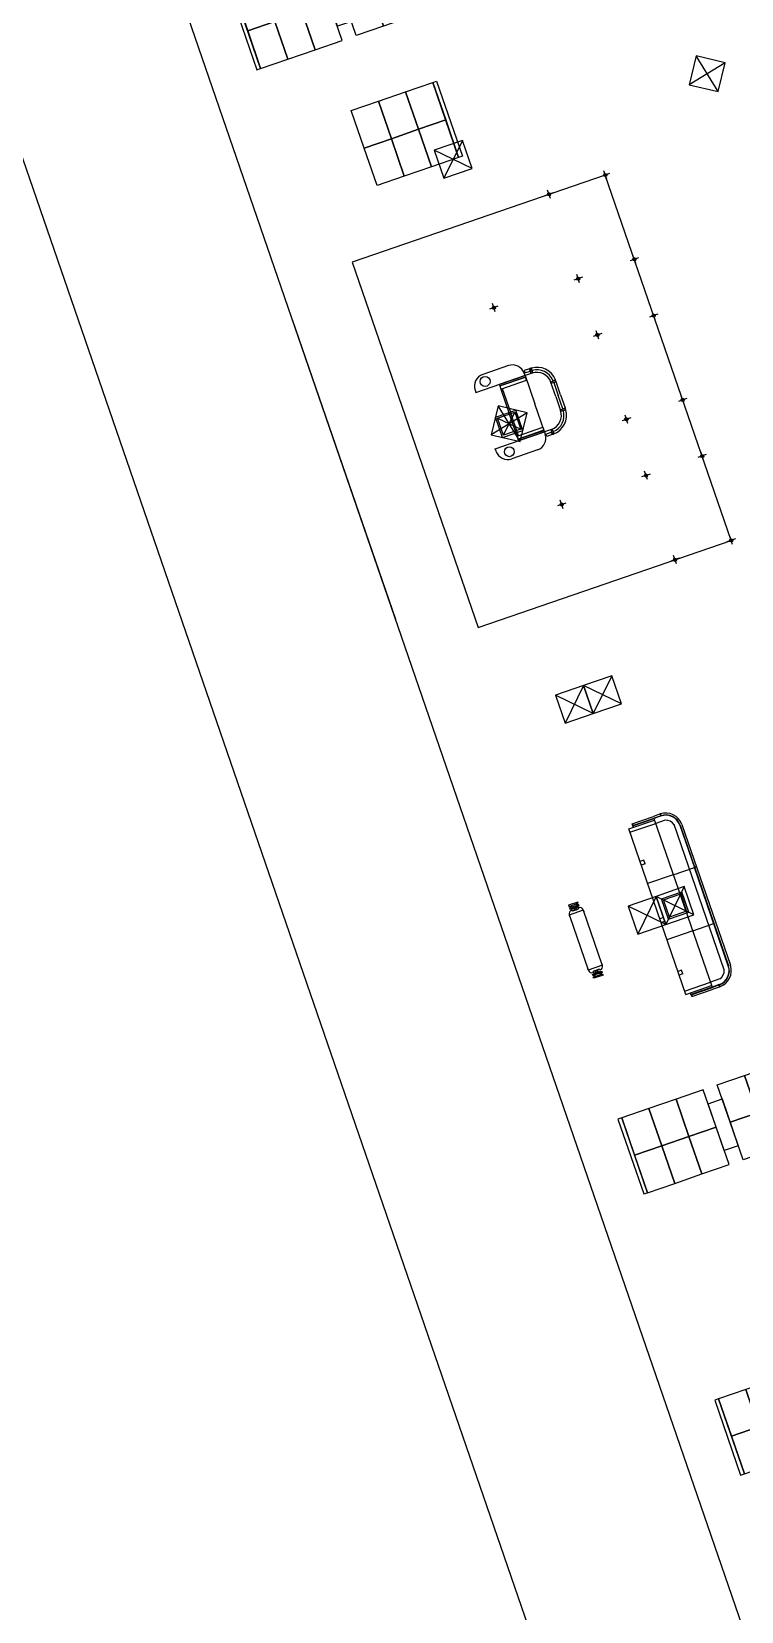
# Model space of a CAD drawing. Extents: x 809431 to 809707, y 818703 to 819368.
# Drawn here: x 809463.38 to 809477.7, y 819239.22 to 819271.11 of the extents above; entities that cross this region are included whole.
import ezdxf

# ---------------------------------------------------------------- set-up
doc = ezdxf.new("R2010")
doc.units = 0
for name, color, linetype in [('Fix Furn', 7, 'Continuous'), ('Int Glaze', 7, 'Continuous'), ('MAJ082__', 7, 'Continuous'), ('MAJ230__', 7, 'Continuous'), ('MAJ341__', 7, 'Continuous'), ('MAJ342__', 7, 'Continuous'), ('MAJ430_B', 7, 'Continuous'), ('MAJ430_W', 7, 'Continuous'), ('MAJ724__', 7, 'Continuous'), ('MAJ971__', 7, 'Continuous'), ('MMH296__', 7, 'Continuous')]:
    doc.layers.add(name, color=color, linetype=linetype)

# ---------------------------------------------------------------- blocks, each defined once
blk = doc.blocks.new('2x5-Seater')
at = {"layer": 'Fix Furn'}
for points in [[(238.683, 161.455), (238.683, 161.375), (237.083, 161.375), (237.083, 161.455)], [(237.883, 161.375), (237.883, 160.795), (237.083, 160.795), (237.083, 161.375)], [(238.683, 161.375), (238.683, 160.795), (237.883, 160.795), (237.883, 161.375)], [(237.883, 160.795), (237.883, 160.215), (237.083, 160.215), (237.083, 160.795)], [(238.683, 160.795), (238.683, 160.215), (237.883, 160.215), (237.883, 160.795)], [(238.383, 159.915), (237.383, 159.915), (237.383, 160.215), (238.383, 160.215)], [(237.883, 159.335), (237.883, 159.915), (237.083, 159.915), (237.083, 159.335)], [(238.683, 159.335), (238.683, 159.915), (237.883, 159.915), (237.883, 159.335)], [(237.883, 158.755), (237.883, 159.335), (237.083, 159.335), (237.083, 158.755)], [(238.683, 158.755), (238.683, 159.335), (237.883, 159.335), (237.883, 158.755)], [(237.883, 158.175), (237.883, 158.755), (237.083, 158.755), (237.083, 158.175)], [(238.683, 158.175), (238.683, 158.755), (237.883, 158.755), (237.883, 158.175)], [(238.683, 158.095), (238.683, 158.175), (237.083, 158.175), (237.083, 158.095)]]:
    blk.add_lwpolyline(points, close=True, dxfattribs=at)
blk = doc.blocks.new('6-Seater without table')
at = {"layer": 'Fix Furn'}
for points in [[(604.684, 150.957), (604.684, 150.877), (603.084, 150.877), (603.084, 150.957)], [(603.884, 150.877), (603.884, 150.297), (603.084, 150.297), (603.084, 150.877)], [(604.684, 150.877), (604.684, 150.297), (603.884, 150.297), (603.884, 150.877)], [(603.884, 150.297), (603.884, 149.717), (603.084, 149.717), (603.084, 150.297)], [(604.684, 150.297), (604.684, 149.717), (603.884, 149.717), (603.884, 150.297)], [(603.884, 149.717), (603.884, 149.137), (603.084, 149.137), (603.084, 149.717)], [(604.684, 149.717), (604.684, 149.137), (603.884, 149.137), (603.884, 149.717)]]:
    blk.add_lwpolyline(points, close=True, dxfattribs=at)

msp = doc.modelspace()

# ---------------------------------------------------------------- linework, layer by layer
at = {"layer": 'Int Glaze'}
for p, q in [((809474.229, 819253.281), (809474.241, 819253.248)), ((809474.514, 819253.374), (809474.231, 819253.276)), ((809474.241, 819253.248), (809474.234, 819253.267)), ((809474.256, 819253.402), (809474.271, 819253.407)), ((809474.271, 819253.407), (809474.402, 819253.452)), ((809474.273, 819253.37), (809474.286, 819253.375)), ((809474.286, 819253.375), (809474.292, 819253.356)), ((809474.417, 819253.399), (809474.292, 819253.356)), ((809474.402, 819253.452), (809474.417, 819253.457)), ((809474.424, 819253.422), (809474.411, 819253.418)), ((809474.411, 819253.418), (809474.417, 819253.399)), ((809474.513, 819253.379), (809474.524, 819253.346)), ((809474.524, 819253.346), (809474.518, 819253.365)), ((809474.888, 819252.289), (809474.524, 819253.346)), ((809474.241, 819253.248), (809474.604, 819252.191)), ((809474.616, 819252.158), (809474.604, 819252.191)), ((809474.604, 819252.191), (809474.611, 819252.172)), ((809474.898, 819252.261), (809474.614, 819252.163)), ((809474.705, 819252.115), (809474.718, 819252.119)), ((809474.836, 819252.181), (809474.711, 819252.138)), ((809474.718, 819252.119), (809474.711, 819252.138)), ((809474.711, 819252.08), (809474.726, 819252.085)), ((809474.726, 819252.085), (809474.857, 819252.13)), ((809474.843, 819252.162), (809474.836, 819252.181)), ((809474.856, 819252.167), (809474.843, 819252.162)), ((809474.857, 819252.13), (809474.872, 819252.135)), ((809474.899, 819252.256), (809474.888, 819252.289)), ((809474.888, 819252.289), (809474.895, 819252.27))]:
    msp.add_line(p, q, dxfattribs=at)
for points in [[(809474.216, 819253.472), (809474.224, 819253.449), (809474.413, 819253.514), (809474.405, 819253.537)], [(809474.234, 819253.42), (809474.242, 819253.397), (809474.431, 819253.462), (809474.423, 819253.485)], [(809474.253, 819253.427), (809474.243, 819253.455), (809474.267, 819253.463), (809474.277, 819253.435)], [(809474.404, 819253.433), (809474.398, 819253.45), (809474.275, 819253.408), (809474.281, 819253.391)], [(809474.388, 819253.389), (809474.385, 819253.395), (809474.319, 819253.372), (809474.322, 819253.366)], [(809474.369, 819253.39), (809474.36, 819253.418), (809474.326, 819253.406), (809474.335, 819253.378)], [(809474.404, 819253.479), (809474.395, 819253.507), (809474.371, 819253.499), (809474.381, 819253.471)], [(809474.705, 819252.052), (809474.697, 819252.075), (809474.886, 819252.14), (809474.894, 819252.117)], [(809474.723, 819252), (809474.715, 819252.023), (809474.904, 819252.088), (809474.912, 819252.065)], [(809474.847, 819252.146), (809474.853, 819252.129), (809474.73, 819252.087), (809474.724, 819252.104)], [(809474.724, 819252.058), (809474.734, 819252.03), (809474.758, 819252.038), (809474.748, 819252.066)], [(809474.807, 819252.171), (809474.809, 819252.164), (809474.743, 819252.142), (809474.741, 819252.148)], [(809474.793, 819252.159), (809474.803, 819252.131), (809474.769, 819252.119), (809474.759, 819252.147)], [(809474.876, 819252.11), (809474.885, 819252.082), (809474.862, 819252.074), (809474.852, 819252.102)]]:
    msp.add_lwpolyline(points, close=True, dxfattribs=at)
for points in [[(809474.411, 819253.418), (809474.417, 819253.399), (809474.388, 819253.389), (809474.385, 819253.395), (809474.369, 819253.39), (809474.36, 819253.418), (809474.404, 819253.433), (809474.398, 819253.45), (809474.431, 819253.462), (809474.423, 819253.485), (809474.404, 819253.479), (809474.395, 819253.507), (809474.413, 819253.514), (809474.405, 819253.537), (809474.216, 819253.472), (809474.224, 819253.449), (809474.243, 819253.455), (809474.253, 819253.427), (809474.234, 819253.42), (809474.242, 819253.397), (809474.275, 819253.408), (809474.281, 819253.391), (809474.326, 819253.406), (809474.335, 819253.378), (809474.319, 819253.372), (809474.322, 819253.366), (809474.292, 819253.356), (809474.286, 819253.375)], [(809474.843, 819252.162), (809474.836, 819252.181), (809474.807, 819252.171), (809474.809, 819252.164), (809474.793, 819252.159), (809474.803, 819252.131), (809474.847, 819252.146), (809474.853, 819252.129), (809474.886, 819252.14), (809474.894, 819252.117), (809474.876, 819252.11), (809474.885, 819252.082), (809474.904, 819252.088), (809474.912, 819252.065), (809474.723, 819252), (809474.715, 819252.023), (809474.734, 819252.03), (809474.724, 819252.058), (809474.705, 819252.052), (809474.697, 819252.075), (809474.73, 819252.087), (809474.724, 819252.104), (809474.769, 819252.119), (809474.759, 819252.147), (809474.743, 819252.142), (809474.741, 819252.148), (809474.711, 819252.138), (809474.718, 819252.119)]]:
    msp.add_lwpolyline(points, dxfattribs=at)
for centre, start, end in [((809474.295, 819253.304), 109, 199), ((809474.447, 819253.356), 19, 109), ((809474.682, 819252.181), 199, 289), ((809474.833, 819252.233), 289, 19)]:
    msp.add_arc(centre, 0.07, start, end, dxfattribs=at)
at = {"layer": 'MAJ082__'}
msp.add_lwpolyline([(809474.958, 819268.213), (809469.852, 819266.455), (809472.391, 819259.08), (809477.497, 819260.838)], close=True, dxfattribs=at)
at = {"layer": 'MAJ230__'}
msp.add_line((809434.723, 819363.79), (809487.26, 819211.212), dxfattribs=at)
at = {"layer": 'MAJ341__'}
for p, q in [((809475.043, 819268.242), (809474.873, 819268.183)), ((809474.987, 819268.128), (809474.928, 819268.298)), ((809473.908, 819267.851), (809473.738, 819267.793)), ((809473.852, 819267.737), (809473.794, 819267.907)), ((809475.629, 819266.54), (809475.459, 819266.481)), ((809475.573, 819266.426), (809475.514, 819266.596)), ((809474.494, 819266.149), (809474.324, 819266.091)), ((809474.438, 819266.035), (809474.38, 819266.205)), ((809472.792, 819265.563), (809472.622, 819265.505)), ((809472.737, 819265.449), (809472.678, 819265.619)), ((809476.02, 819265.405), (809475.849, 819265.347)), ((809475.964, 819265.291), (809475.905, 819265.461)), ((809474.829, 819264.9), (809474.771, 819265.07)), ((809474.885, 819265.015), (809474.715, 819264.956)), ((809476.606, 819263.703), (809476.435, 819263.645)), ((809476.55, 819263.589), (809476.491, 819263.759)), ((809475.471, 819263.313), (809475.301, 819263.254)), ((809475.415, 819263.198), (809475.357, 819263.369)), ((809476.996, 819262.569), (809476.826, 819262.51)), ((809476.94, 819262.454), (809476.882, 819262.625)), ((809475.806, 819262.064), (809475.747, 819262.234)), ((809475.862, 819262.178), (809475.691, 819262.12)), ((809474.16, 819261.592), (809473.99, 819261.534)), ((809474.104, 819261.478), (809474.045, 819261.648)), ((809477.527, 819260.752), (809477.468, 819260.923)), ((809477.582, 819260.867), (809477.412, 819260.808)), ((809476.448, 819260.476), (809476.277, 819260.418)), ((809476.392, 819260.362), (809476.333, 819260.532))]:
    msp.add_line(p, q, dxfattribs=at)
for centre in [(809474.958, 819268.213), (809473.823, 819267.822), (809475.544, 819266.511), (809474.409, 819266.12), (809472.707, 819265.534), (809475.934, 819265.376), (809474.8, 819264.985), (809476.52, 819263.674), (809475.386, 819263.283), (809476.911, 819262.54), (809475.777, 819262.149), (809474.075, 819261.563), (809477.497, 819260.838), (809476.363, 819260.447)]:
    msp.add_circle(centre, 0.0317, dxfattribs=at)
at = {"layer": 'MAJ342__'}
for p, q in [((809473.427, 819264.304), (809473.318, 819264.267)), ((809473.318, 819264.267), (809473.334, 819264.22)), ((809473.334, 819264.22), (809473.443, 819264.257)), ((809473.461, 819264.207), (809473.427, 819264.304)), ((809473.446, 819264.311), (809473.432, 819264.306)), ((809473.465, 819264.208), (809473.432, 819264.306)), ((809473.494, 819264.218), (809473.46, 819264.315)), ((809473.498, 819264.22), (809473.465, 819264.317)), ((809473.855, 819264.041), (809473.953, 819264.075)), ((809473.866, 819264.013), (809473.963, 819264.047)), ((809473.904, 819264.063), (809473.951, 819264.08)), ((809473.917, 819264.026), (809473.965, 819264.042)), ((809473.917, 819264.026), (809474.008, 819263.761)), ((809473.919, 819264.031), (809473.92, 819264.027)), ((809473.963, 819264.047), (809473.958, 819264.061)), ((809473.962, 819264.041), (809473.96, 819264.046)), ((809474.056, 819263.777), (809473.965, 819264.042)), ((809474.056, 819263.777), (809474.147, 819263.513)), ((809474.1, 819263.496), (809474.008, 819263.761)), ((809474.051, 819263.474), (809474.149, 819263.508)), ((809474.061, 819263.446), (809474.158, 819263.479)), ((809474.1, 819263.496), (809474.147, 819263.513)), ((809474.104, 819263.493), (809474.102, 819263.497)), ((809474.112, 819263.458), (809474.16, 819263.475)), ((809474.144, 819263.512), (809474.146, 819263.507)), ((809474.149, 819263.508), (809474.153, 819263.494)), ((809473.76, 819262.985), (809473.868, 819263.022)), ((809473.776, 819262.937), (809473.76, 819262.985)), ((809473.885, 819262.975), (809473.776, 819262.937)), ((809473.856, 819263.074), (809473.889, 819262.977)), ((809473.868, 819263.022), (809473.885, 819262.975)), ((809473.884, 819263.084), (809473.918, 819262.987)), ((809473.904, 819262.981), (809473.889, 819262.977)), ((809473.906, 819263.036), (809473.922, 819262.988))]:
    msp.add_line(p, q, dxfattribs=at)
for points in [[(809473.433, 819264.303), (809473.428, 819264.301)], [(809473.442, 819264.26), (809473.447, 819264.261)], [(809473.869, 819263.019), (809473.874, 819263.021)], [(809473.888, 819262.979), (809473.884, 819262.978)]]:
    msp.add_lwpolyline(points, dxfattribs=at)
for centre, radius, start, end in [((809473.577, 819263.93), 0.403, 106.8669, 109), ((809473.577, 819263.93), 0.4, 106.134, 106.8509), ((809473.577, 819263.93), 0.403, 21.8446, 106.1554), ((809473.577, 819263.93), 0.356, 105.7795, 106.5852), ((809473.577, 819263.93), 0.353, 22.2479, 105.7521), ((809473.577, 819263.93), 0.356, 21.4148, 22.2205), ((809473.577, 819263.93), 0.4, 21.1491, 21.866), ((809473.577, 819263.93), 0.403, 19, 21.1331), ((809473.772, 819263.362), 0.353, 292.2479, 15.7521), ((809473.772, 819263.362), 0.403, 291.8446, 16.1554), ((809473.772, 819263.362), 0.356, 15.7795, 16.5852), ((809473.772, 819263.362), 0.403, 16.8669, 19), ((809473.772, 819263.362), 0.4, 16.134, 16.8509), ((809473.772, 819263.362), 0.356, 291.4148, 292.2205), ((809473.772, 819263.362), 0.403, 289, 291.1331), ((809473.772, 819263.362), 0.4, 291.1491, 291.866)]:
    msp.add_arc(centre, radius, start, end, dxfattribs=at)
at = {"layer": 'MAJ430_B'}
for p, q in [((809477.375, 819270.481), (809476.652, 819270.037)), ((809477.235, 819269.898), (809476.791, 819270.621)), ((809472.073, 819268.912), (809471.701, 819268.149)), ((809472.269, 819268.344), (809471.506, 819268.716)), ((809473.24, 819262.832), (809472.795, 819263.555)), ((809473.379, 819263.415), (809472.656, 819262.971)), ((809475.086, 819258.104), (809474.714, 819257.341)), ((809474.519, 819257.908), (809474.147, 819257.146)), ((809475.281, 819257.536), (809474.519, 819257.908)), ((809474.714, 819257.341), (809473.951, 819257.713)), ((809475.984, 819253.653), (809475.612, 819252.891)), ((809476.746, 819253.281), (809475.984, 819253.653)), ((809476.551, 819253.849), (809476.179, 819253.086)), ((809476.179, 819253.086), (809475.416, 819253.458))]:
    msp.add_line(p, q, dxfattribs=at)
for points in [[(809476.791, 819270.621), (809476.652, 819270.037), (809477.235, 819269.898), (809477.375, 819270.481)], [(809471.506, 819268.716), (809471.701, 819268.149), (809472.269, 819268.344), (809472.073, 819268.912)], [(809472.795, 819263.555), (809472.656, 819262.971), (809473.24, 819262.832), (809473.379, 819263.415)], [(809474.519, 819257.908), (809474.714, 819257.341), (809475.281, 819257.536), (809475.086, 819258.104)], [(809473.951, 819257.713), (809474.147, 819257.146), (809474.714, 819257.341), (809474.519, 819257.908)], [(809475.416, 819253.458), (809475.612, 819252.891), (809476.179, 819253.086), (809475.984, 819253.653)], [(809475.984, 819253.653), (809476.179, 819253.086), (809476.746, 819253.281), (809476.551, 819253.849)]]:
    msp.add_lwpolyline(points, close=True, dxfattribs=at)
at = {"layer": 'MAJ430_W'}
for p, q in [((809472.742, 819263.328), (809473.152, 819263.469)), ((809473.293, 819263.059), (809473.152, 819263.469)), ((809472.883, 819262.917), (809472.742, 819263.328)), ((809472.785, 819263.307), (809473.25, 819263.08)), ((809472.904, 819262.961), (809473.131, 819263.426)), ((809472.883, 819262.917), (809473.293, 819263.059)), ((809476.09, 819253.603), (809476.501, 819253.744)), ((809476.232, 819253.192), (809476.09, 819253.603)), ((809476.133, 819253.582), (809476.599, 819253.355)), ((809476.253, 819253.236), (809476.48, 819253.701)), ((809476.642, 819253.334), (809476.501, 819253.744)), ((809476.232, 819253.192), (809476.642, 819253.334))]:
    msp.add_line(p, q, dxfattribs=at)
for points in [[(809472.785, 819263.307), (809473.131, 819263.426), (809473.25, 819263.08), (809472.904, 819262.961)], [(809476.133, 819253.582), (809476.48, 819253.701), (809476.599, 819253.355), (809476.253, 819253.236)]]:
    msp.add_lwpolyline(points, close=True, dxfattribs=at)
at = {"layer": 'MAJ724__'}
for p, q in [((809472.922, 819263.988), (809472.828, 819263.955)), ((809472.849, 819263.894), (809473.013, 819263.418)), ((809472.877, 819263.904), (809473.041, 819263.428)), ((809473.177, 819262.943), (809473.013, 819263.418)), ((809473.205, 819262.952), (809473.041, 819263.428)), ((809473.292, 819262.914), (809473.198, 819262.881)), ((809475.431, 819255.013), (809475.951, 819255.192)), ((809475.5, 819255.12), (809475.93, 819255.268)), ((809475.512, 819255.084), (809475.942, 819255.232)), ((809475.514, 819255.078), (809475.944, 819255.226)), ((809475.514, 819255.078), (809475.94, 819255.225)), ((809476.071, 819255.317), (809475.93, 819255.268)), ((809476.084, 819255.281), (809475.942, 819255.232)), ((809476.166, 819255.191), (809475.974, 819255.125)), ((809475.454, 819254.946), (809475.974, 819255.125)), ((809475.514, 819255.078), (809475.5, 819255.12)), ((809475.526, 819255.045), (809475.514, 819255.078)), ((809477.357, 819252.167), (809476.347, 819255.102)), ((809476.469, 819255.09), (809477.446, 819252.252)), ((809476.505, 819255.102), (809477.482, 819252.265)), ((809476.33, 819254.09), (809475.81, 819253.911)), ((809476.721, 819252.956), (809476.201, 819252.777)), ((809477.267, 819251.986), (809477.078, 819251.92)), ((809476.558, 819251.741), (809477.078, 819251.92)), ((809476.58, 819251.675), (809477.1, 819251.854)), ((809476.686, 819251.675), (809476.675, 819251.707)), ((809476.689, 819251.668), (809477.118, 819251.816)), ((809476.701, 819251.632), (809477.131, 819251.78)), ((809477.26, 819251.865), (809477.118, 819251.816)), ((809477.272, 819251.829), (809477.131, 819251.78))]:
    msp.add_line(p, q, dxfattribs=at)
for points in [[(809472.328, 819263.87), (809472.345, 819263.823), (809472.846, 819263.995), (809472.846, 819263.995), (809473.338, 819264.165), (809473.321, 819264.212)], [(809473.003, 819264.367), (809472.483, 819264.188)], [(809473.338, 819264.165), (809472.817, 819263.986), (809472.827, 819263.957), (809473.347, 819264.136)], [(809473.479, 819264.213), (809473.338, 819264.165), (809473.533, 819263.597)], [(809473.958, 819263.744), (809473.861, 819264.027)], [(809473.87, 819263.079), (809473.728, 819263.03), (809473.533, 819263.597)], [(809473.958, 819263.744), (809474.056, 819263.46)], [(809472.752, 819262.641), (809472.735, 819262.688), (809473.237, 819262.861), (809473.237, 819262.861), (809473.728, 819263.03), (809473.744, 819262.983)], [(809473.728, 819263.03), (809473.208, 819262.851), (809473.198, 819262.879), (809473.718, 819263.058)], [(809473.59, 819262.665), (809473.069, 819262.486)], [(809475.94, 819255.225), (809477.112, 819251.821)], [(809476.086, 819255.275), (809475.944, 819255.226)], [(809476.063, 819255.314), (809476.077, 819255.272)], [(809476.072, 819255.317), (809476.086, 819255.275)], [(809476.58, 819251.675), (809475.431, 819255.013)], [(809475.509, 819255.123), (809475.523, 819255.082)], [(809476.463, 819255.088), (809476.756, 819254.237)], [(809475.733, 819254.382), (809475.657, 819254.356)], [(809475.759, 819254.306), (809475.683, 819254.28)], [(809475.759, 819254.306), (809475.733, 819254.382)], [(809476.33, 819254.09), (809476.756, 819254.237)], [(809476.796, 819254.256), (809476.754, 819254.241)], [(809477.44, 819252.251), (809476.756, 819254.237)], [(809476.799, 819254.247), (809476.758, 819254.232)], [(809476.132, 819253.224), (809476.056, 819253.198)], [(809476.158, 819253.148), (809476.082, 819253.122)], [(809476.158, 819253.148), (809476.132, 819253.224)], [(809476.721, 819252.956), (809477.147, 819253.102)], [(809476.496, 819252.165), (809476.421, 819252.139)], [(809476.522, 819252.089), (809476.447, 819252.063)], [(809476.522, 819252.089), (809476.496, 819252.165)], [(809477.116, 819251.822), (809476.686, 819251.675)], [(809476.686, 819251.675), (809476.701, 819251.632)], [(809476.689, 819251.668), (809476.701, 819251.632)], [(809476.695, 819251.678), (809476.71, 819251.635)], [(809477.258, 819251.871), (809477.116, 819251.822)], [(809477.249, 819251.868), (809477.264, 819251.826)], [(809477.258, 819251.871), (809477.273, 819251.829)]]:
    msp.add_lwpolyline(points, dxfattribs=at)
for points in [[(809472.828, 819263.955), (809472.849, 819263.894), (809473.369, 819264.073), (809473.348, 819264.134)], [(809473.198, 819262.881), (809473.177, 819262.943), (809473.697, 819263.122), (809473.718, 819263.06)]]:
    msp.add_lwpolyline(points, close=True, dxfattribs=at)
for centre in [(809472.532, 819264.046), (809473.021, 819262.628)]:
    msp.add_circle(centre, 0.1, dxfattribs=at)
for centre, radius, start, end in [((809472.565, 819263.951), 0.25, 109, 199), ((809473.085, 819264.13), 0.25, 19, 109), ((809473.577, 819263.93), 0.3, 19, 109), ((809473.772, 819263.362), 0.3, 289, 19), ((809473.508, 819262.901), 0.25, 289, 19), ((809472.988, 819262.722), 0.25, 199, 289), ((809476.179, 819254.99), 0.344, 19, 109), ((809476.179, 819254.99), 0.306, 19, 109), ((809476.179, 819254.99), 0.3, 19, 109), ((809476.179, 819254.99), 0.201, 32.7869, 93.7821), ((809477.156, 819252.154), 0.3, 289, 19), ((809477.156, 819252.153), 0.306, 289, 19), ((809477.156, 819252.153), 0.344, 289, 19), ((809477.156, 819252.153), 0.201, 304.2178, 5.2131)]:
    msp.add_arc(centre, radius, start, end, dxfattribs=at)
at = {"layer": 'MAJ971__'}
msp.add_lwpolyline([(809431.463, 819367.748), (809434.75, 819358.2), (809432.585, 819357.454), (809483.398, 819209.883)], dxfattribs=at)
at = {"layer": 'MMH296__'}
msp.add_line((809468.637, 819265.296), (809470.721, 819259.245), dxfattribs=at)

# ---------------------------------------------------------------- block references
at = {"layer": 'MAJ724__', "rotation": -71.0001098042651}
for name, p in [('2x5-Seater', (809240.738, 819444.548)), ('6-Seater without table', (809132.476, 819791.188)), ('2x5-Seater', (809248.545, 819421.854)), ('2x5-Seater', (809250.499, 819416.181))]:
    msp.add_blockref(name, p, dxfattribs=at)

doc.saveas('drawing.dxf')
